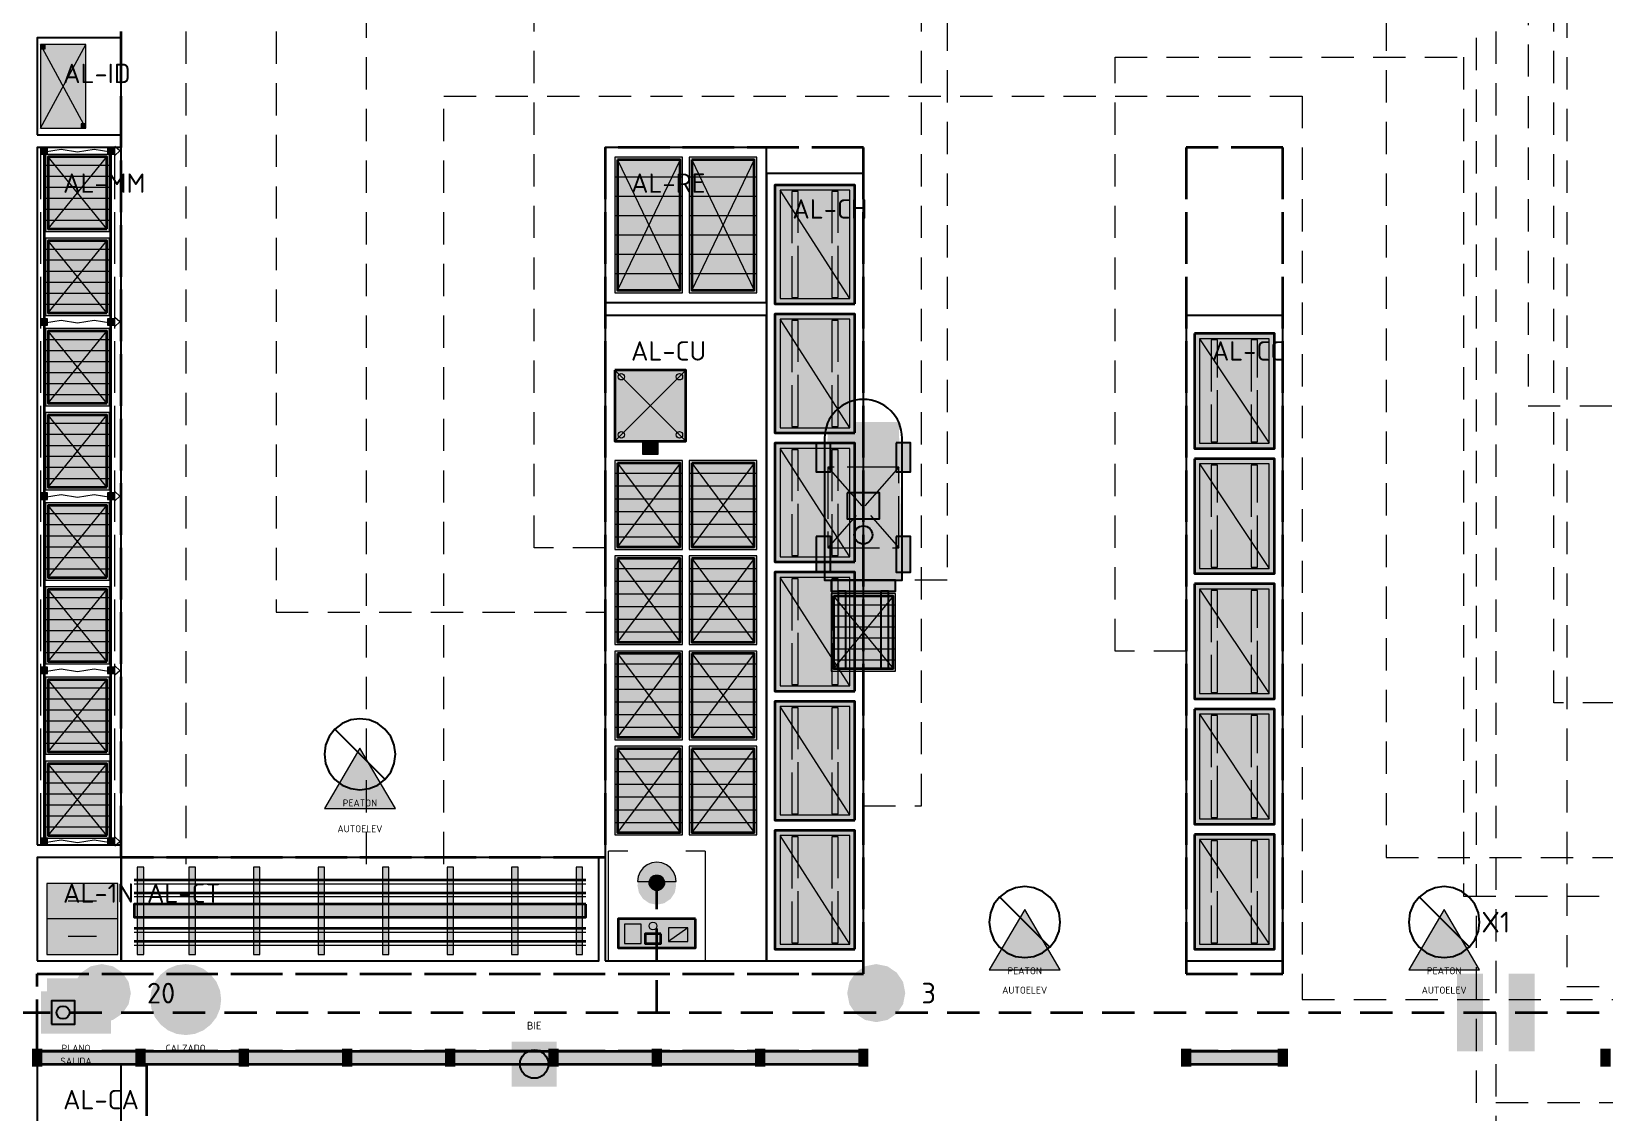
# Model space of a CAD drawing. Header units: millimetres. Extents: x 0 to 1189, y 0 to 841.
# Drawn here: x 236.1 to 357.9, y 593.2 to 677 of the extents above; entities that cross this region are included whole.
import ezdxf
from ezdxf.enums import TextEntityAlignment as Align

# ---------------------------------------------------------------- set-up
doc = ezdxf.new("R2010")
doc.units = ezdxf.units.MM
doc.linetypes.add('FLUJO-TRAZOS', pattern=[4, 2.5, -1.5])
doc.linetypes.add('IRAM-E-TRAZOS', pattern=[5, 4, -1])
for name, color, linetype, lineweight, true_color in [('A-AREA-TRABAJO', 30, 'CONTINUOUS', 13, 0xeb963c), ('A-DEFENSA', 2, 'CONTINUOUS', 35, 0xe6b400), ('A-EQUIPO', 30, 'CONTINUOUS', 35, 0xe67800), ('A-MOBILIARIO', 8, 'CONTINUOUS', 18, 0x50505a), ('A-PASILLO', 2, 'IRAM-E-TRAZOS', 35, 0xd7a500), ('A-SENDA', 2, 'CONTINUOUS', 25, 0xd7a500)]:
    doc.layers.add(name, color=color, linetype=linetype, lineweight=lineweight, true_color=true_color)
for name, color, linetype, lineweight in [('A-EQUIPO-FINO', 8, 'CONTINUOUS', 13), ('A-EQUIPO-OCULTO', 8, 'IRAM-E-TRAZOS', 13), ('A-EQUIPO-RELLENO', 9, 'CONTINUOUS', 13), ('A-OPERARIO', 6, 'CONTINUOUS', 18), ('A-SECTOR', 1, 'CONTINUOUS', 25), ('A-SECTOR-TXT', 1, 'CONTINUOUS', 25), ('A-SEGURIDAD', 1, 'IRAM-E-TRAZOS', 18), ('A-TEXTO', 7, 'CONTINUOUS', 18), ('A-VEHICULO', 40, 'CONTINUOUS', 25), ('F-PERSONAL', 6, 'FLUJO-TRAZOS', 35), ('F-RET', 8, 'FLUJO-TRAZOS', 18), ('S-INCENDIO', 1, 'CONTINUOUS', 25), ('S-SENAL', 7, 'CONTINUOUS', 18)]:
    doc.layers.add(name, color=color, linetype=linetype, lineweight=lineweight)
doc.styles.add('ISO3098', font='isocpeur.ttf')

msp = doc.modelspace()

# ---------------------------------------------------------------- hatches: boundary and pattern name
at = {"layer": 'A-DEFENSA', "true_color": 0x1e1e1e}
h = msp.add_hatch(color=7, dxfattribs=at)
h.dxf.hatch_style = 1
h.paths.add_polyline_path([(236.1, 596.8), (236.9, 596.8), (236.9, 598.2), (236.1, 598.2)])
at = {"layer": 'A-DEFENSA', "true_color": 0xf5c800}
h = msp.add_hatch(color=7, dxfattribs=at)
h.dxf.hatch_style = 1
h.paths.add_polyline_path([(236.5, 597), (300.5, 597), (300.5, 598), (236.5, 598)])
at = {"layer": 'A-DEFENSA', "true_color": 0x1e1e1e}
h = msp.add_hatch(color=7, dxfattribs=at)
h.dxf.hatch_style = 1
h.paths.add_polyline_path([(244.1, 596.8), (244.9, 596.8), (244.9, 598.2), (244.1, 598.2)])
h = msp.add_hatch(color=7, dxfattribs=at)
h.dxf.hatch_style = 1
h.paths.add_polyline_path([(252.1, 596.8), (252.9, 596.8), (252.9, 598.2), (252.1, 598.2)])
h = msp.add_hatch(color=7, dxfattribs=at)
h.dxf.hatch_style = 1
h.paths.add_polyline_path([(260.1, 596.8), (260.9, 596.8), (260.9, 598.2), (260.1, 598.2)])
h = msp.add_hatch(color=7, dxfattribs=at)
h.dxf.hatch_style = 1
h.paths.add_polyline_path([(268.1, 596.8), (268.9, 596.8), (268.9, 598.2), (268.1, 598.2)])
h = msp.add_hatch(color=7, dxfattribs=at)
h.dxf.hatch_style = 1
h.paths.add_polyline_path([(276.1, 596.8), (276.9, 596.8), (276.9, 598.2), (276.1, 598.2)])
h = msp.add_hatch(color=7, dxfattribs=at)
h.dxf.hatch_style = 1
h.paths.add_polyline_path([(284.1, 596.8), (284.9, 596.8), (284.9, 598.2), (284.1, 598.2)])
h = msp.add_hatch(color=7, dxfattribs=at)
h.dxf.hatch_style = 1
h.paths.add_polyline_path([(292.1, 596.8), (292.9, 596.8), (292.9, 598.2), (292.1, 598.2)])
h = msp.add_hatch(color=7, dxfattribs=at)
h.dxf.hatch_style = 1
h.paths.add_polyline_path([(300.1, 596.8), (300.9, 596.8), (300.9, 598.2), (300.1, 598.2)])
h = msp.add_hatch(color=7, dxfattribs=at)
h.dxf.hatch_style = 1
h.paths.add_polyline_path([(325.1, 596.8), (325.9, 596.8), (325.9, 598.2), (325.1, 598.2)])
at = {"layer": 'A-DEFENSA', "true_color": 0xf5c800}
h = msp.add_hatch(color=7, dxfattribs=at)
h.dxf.hatch_style = 1
h.paths.add_polyline_path([(325.5, 597), (333, 597), (333, 598), (325.5, 598)])
at = {"layer": 'A-DEFENSA', "true_color": 0x1e1e1e}
h = msp.add_hatch(color=7, dxfattribs=at)
h.dxf.hatch_style = 1
h.paths.add_polyline_path([(332.6, 596.8), (333.4, 596.8), (333.4, 598.2), (332.6, 598.2)])
h = msp.add_hatch(color=7, dxfattribs=at)
h.dxf.hatch_style = 1
h.paths.add_polyline_path([(357.6, 596.8), (358.4, 596.8), (358.4, 598.2), (357.6, 598.2)])
at = {"layer": 'A-EQUIPO-RELLENO', "true_color": 0xeeeeee}
h = msp.add_hatch(color=7, dxfattribs=at)
h.dxf.hatch_style = 1
h.paths.add_polyline_path([(240.25, 669.5), (240.25, 676), (236.75, 676), (236.75, 669.5)])
at = {"layer": 'A-EQUIPO-RELLENO', "true_color": 0x969ba0}
h = msp.add_hatch(color=7, dxfattribs=at)
h.dxf.hatch_style = 1
h.paths.add_polyline_path([(237.1, 675.65), (237.1, 675.95), (236.8, 675.95), (236.8, 675.65)])
h = msp.add_hatch(color=7, dxfattribs=at)
h.dxf.hatch_style = 1
h.paths.add_polyline_path([(240.2, 669.55), (240.2, 669.85), (239.9, 669.85), (239.9, 669.55)])
h = msp.add_hatch(color=7, dxfattribs=at)
h.dxf.hatch_style = 1
h.paths.add_polyline_path([(237.3, 667.5), (237.3, 668), (236.8, 668), (236.8, 667.5)])
h = msp.add_hatch(color=7, dxfattribs=at)
h.dxf.hatch_style = 1
h.paths.add_polyline_path([(242.45, 667.5), (242.45, 668), (241.95, 668), (241.95, 667.5)])
at = {"layer": 'A-EQUIPO-RELLENO', "true_color": 0xeedec0}
h = msp.add_hatch(color=7, dxfattribs=at)
h.dxf.hatch_style = 1
h.paths.add_polyline_path([(242.1, 661.5), (242.1, 667.48), (237.15, 667.48), (237.15, 661.5)])
h = msp.add_hatch(color=7, dxfattribs=at)
h.dxf.hatch_style = 1
h.paths.add_polyline_path([(281.25, 667.25), (281.25, 656.75), (286.5, 656.75), (286.5, 667.25)])
h = msp.add_hatch(color=7, dxfattribs=at)
h.dxf.hatch_style = 1
h.paths.add_polyline_path([(287, 667.25), (287, 656.75), (292.25, 656.75), (292.25, 667.25)])
at = {"layer": 'A-EQUIPO-RELLENO', "true_color": 0xe8ecf2}
h = msp.add_hatch(color=7, dxfattribs=at)
h.dxf.hatch_style = 1
h.paths.add_polyline_path([(299.85, 655.9), (299.85, 665.1), (293.65, 665.1), (293.65, 655.9)])
at = {"layer": 'A-EQUIPO-RELLENO', "true_color": 0xeedec0}
h = msp.add_hatch(color=7, dxfattribs=at)
h.dxf.hatch_style = 1
h.paths.add_polyline_path([(242.1, 655), (242.1, 660.98), (237.15, 660.98), (237.15, 655)])
at = {"layer": 'A-EQUIPO-RELLENO', "true_color": 0x969ba0}
h = msp.add_hatch(color=7, dxfattribs=at)
h.dxf.hatch_style = 1
h.paths.add_polyline_path([(237.3, 654.25), (237.3, 654.75), (236.8, 654.75), (236.8, 654.25)])
h = msp.add_hatch(color=7, dxfattribs=at)
h.dxf.hatch_style = 1
h.paths.add_polyline_path([(242.45, 654.25), (242.45, 654.75), (241.95, 654.75), (241.95, 654.25)])
at = {"layer": 'A-EQUIPO-RELLENO', "true_color": 0xe8ecf2}
h = msp.add_hatch(color=7, dxfattribs=at)
h.dxf.hatch_style = 1
h.paths.add_polyline_path([(299.85, 645.9), (299.85, 655.1), (293.65, 655.1), (293.65, 645.9)])
at = {"layer": 'A-EQUIPO-RELLENO', "true_color": 0xeedec0}
h = msp.add_hatch(color=7, dxfattribs=at)
h.dxf.hatch_style = 1
h.paths.add_polyline_path([(242.1, 648), (242.1, 653.98), (237.15, 653.98), (237.15, 648)])
at = {"layer": 'A-EQUIPO-RELLENO', "true_color": 0xe8ecf2}
h = msp.add_hatch(color=7, dxfattribs=at)
h.dxf.hatch_style = 1
h.paths.add_polyline_path([(326.15, 653.6), (326.15, 644.7), (332.35, 644.7), (332.35, 653.6)])
at = {"layer": 'A-EQUIPO-RELLENO', "true_color": 0xeeeeee}
h = msp.add_hatch(color=7, dxfattribs=at)
h.dxf.hatch_style = 1
h.paths.add_polyline_path([(281.25, 650.75), (281.25, 645.25), (286.75, 645.25), (286.75, 650.75)])
at = {"layer": 'A-EQUIPO-RELLENO', "true_color": 0xeedec0}
h = msp.add_hatch(color=7, dxfattribs=at)
h.dxf.hatch_style = 1
h.paths.add_polyline_path([(242.1, 641.5), (242.1, 647.48), (237.15, 647.48), (237.15, 641.5)])
at = {"layer": 'A-EQUIPO-RELLENO', "true_color": 0xffe696}
h = msp.add_hatch(color=7, dxfattribs=at)
h.dxf.hatch_style = 1
h.paths.add_polyline_path([(297.75, 646.75), (297.5, 634.5), (303.5, 634.5), (303.25, 646.75)])
at = {"layer": 'A-EQUIPO-RELLENO', "true_color": 0xcdd0d4}
h = msp.add_hatch(color=7, dxfattribs=at)
h.dxf.hatch_style = 1
h.paths.add_polyline_path([(283.4, 645.25), (283.4, 644.25), (284.6, 644.25), (284.6, 645.25)])
at = {"layer": 'A-EQUIPO-RELLENO', "true_color": 0xe8ecf2}
h = msp.add_hatch(color=7, dxfattribs=at)
h.dxf.hatch_style = 1
h.paths.add_polyline_path([(299.85, 635.9), (299.85, 645.1), (293.65, 645.1), (293.65, 635.9)])
at = {"layer": 'A-EQUIPO-RELLENO', "true_color": 0x3c3c3c}
h = msp.add_hatch(color=7, dxfattribs=at)
h.dxf.hatch_style = 1
h.paths.add_polyline_path([(296.85, 645.12), (296.85, 642.88), (297.95, 642.88), (297.95, 645.12)])
h = msp.add_hatch(color=7, dxfattribs=at)
h.dxf.hatch_style = 1
h.paths.add_polyline_path([(303.05, 645.12), (303.05, 642.88), (304.15, 642.88), (304.15, 645.12)])
at = {"layer": 'A-EQUIPO-RELLENO', "true_color": 0xeedec0}
h = msp.add_hatch(color=7, dxfattribs=at)
h.dxf.hatch_style = 1
h.paths.add_polyline_path([(281.25, 643.75), (281.25, 636.88), (286.5, 636.88), (286.5, 643.75)])
h = msp.add_hatch(color=7, dxfattribs=at)
h.dxf.hatch_style = 1
h.paths.add_polyline_path([(287, 643.75), (287, 636.88), (292.25, 636.88), (292.25, 643.75)])
at = {"layer": 'A-EQUIPO-RELLENO', "true_color": 0xe8ecf2}
h = msp.add_hatch(color=7, dxfattribs=at)
h.dxf.hatch_style = 1
h.paths.add_polyline_path([(326.15, 643.9), (326.15, 635), (332.35, 635), (332.35, 643.9)])
at = {"layer": 'A-EQUIPO-RELLENO', "true_color": 0x969ba0}
h = msp.add_hatch(color=7, dxfattribs=at)
h.dxf.hatch_style = 1
h.paths.add_polyline_path([(237.3, 640.75), (237.3, 641.25), (236.8, 641.25), (236.8, 640.75)])
h = msp.add_hatch(color=7, dxfattribs=at)
h.dxf.hatch_style = 1
h.paths.add_polyline_path([(242.45, 640.75), (242.45, 641.25), (241.95, 641.25), (241.95, 640.75)])
at = {"layer": 'A-EQUIPO-RELLENO', "true_color": 0xeedec0}
h = msp.add_hatch(color=7, dxfattribs=at)
h.dxf.hatch_style = 1
h.paths.add_polyline_path([(242.1, 634.5), (242.1, 640.47), (237.15, 640.47), (237.15, 634.5)])
at = {"layer": 'A-EQUIPO-RELLENO', "true_color": 0x3c3c3c}
h = msp.add_hatch(color=7, dxfattribs=at)
h.dxf.hatch_style = 1
h.paths.add_polyline_path([(296.85, 637.88), (296.85, 635.12), (297.95, 635.12), (297.95, 637.88)])
h = msp.add_hatch(color=7, dxfattribs=at)
h.dxf.hatch_style = 1
h.paths.add_polyline_path([(303.05, 637.88), (303.05, 635.12), (304.15, 635.12), (304.15, 637.88)])
at = {"layer": 'A-EQUIPO-RELLENO', "true_color": 0xeedec0}
h = msp.add_hatch(color=7, dxfattribs=at)
h.dxf.hatch_style = 1
h.paths.add_polyline_path([(281.25, 636.38), (281.25, 629.5), (286.5, 629.5), (286.5, 636.38)])
h = msp.add_hatch(color=7, dxfattribs=at)
h.dxf.hatch_style = 1
h.paths.add_polyline_path([(287, 636.38), (287, 629.5), (292.25, 629.5), (292.25, 636.38)])
at = {"layer": 'A-EQUIPO-RELLENO', "true_color": 0xe8ecf2}
h = msp.add_hatch(color=7, dxfattribs=at)
h.dxf.hatch_style = 1
h.paths.add_polyline_path([(299.85, 625.9), (299.85, 635.1), (293.65, 635.1), (293.65, 625.9)])
at = {"layer": 'A-EQUIPO-RELLENO', "true_color": 0xeedec0}
h = msp.add_hatch(color=7, dxfattribs=at)
h.dxf.hatch_style = 1
h.paths.add_polyline_path([(242.1, 628), (242.1, 633.97), (237.15, 633.97), (237.15, 628)])
at = {"layer": 'A-EQUIPO-RELLENO', "true_color": 0x969ba0}
h = msp.add_hatch(color=7, dxfattribs=at)
h.dxf.hatch_style = 1
h.paths.add_polyline_path([(298, 634.5), (298, 633.65), (303, 633.65), (303, 634.5)])
at = {"layer": 'A-EQUIPO-RELLENO', "true_color": 0xe8ecf2}
h = msp.add_hatch(color=7, dxfattribs=at)
h.dxf.hatch_style = 1
h.paths.add_polyline_path([(326.15, 634.2), (326.15, 625.3), (332.35, 625.3), (332.35, 634.2)])
at = {"layer": 'A-EQUIPO-RELLENO', "true_color": 0xeedec0}
h = msp.add_hatch(color=7, dxfattribs=at)
h.dxf.hatch_style = 1
h.paths.add_polyline_path([(298, 633.45), (298, 627.45), (303, 627.45), (303, 633.45)])
at = {"layer": 'A-EQUIPO-RELLENO', "true_color": 0x969ba0}
h = msp.add_hatch(color=7, dxfattribs=at)
h.dxf.hatch_style = 1
h.paths.add_polyline_path([(298.55, 633.65), (298.55, 627.65), (299.15, 627.65), (299.15, 633.65)])
h = msp.add_hatch(color=7, dxfattribs=at)
h.dxf.hatch_style = 1
h.paths.add_polyline_path([(301.85, 633.65), (301.85, 627.65), (302.45, 627.65), (302.45, 633.65)])
at = {"layer": 'A-EQUIPO-RELLENO', "true_color": 0xeedec0}
h = msp.add_hatch(color=7, dxfattribs=at)
h.dxf.hatch_style = 1
h.paths.add_polyline_path([(281.25, 629), (281.25, 622.12), (286.5, 622.12), (286.5, 629)])
h = msp.add_hatch(color=7, dxfattribs=at)
h.dxf.hatch_style = 1
h.paths.add_polyline_path([(287, 629), (287, 622.12), (292.25, 622.12), (292.25, 629)])
at = {"layer": 'A-EQUIPO-RELLENO', "true_color": 0x969ba0}
h = msp.add_hatch(color=7, dxfattribs=at)
h.dxf.hatch_style = 1
h.paths.add_polyline_path([(237.3, 627.25), (237.3, 627.75), (236.8, 627.75), (236.8, 627.25)])
h = msp.add_hatch(color=7, dxfattribs=at)
h.dxf.hatch_style = 1
h.paths.add_polyline_path([(242.45, 627.25), (242.45, 627.75), (241.95, 627.75), (241.95, 627.25)])
at = {"layer": 'A-EQUIPO-RELLENO', "true_color": 0xeedec0}
h = msp.add_hatch(color=7, dxfattribs=at)
h.dxf.hatch_style = 1
h.paths.add_polyline_path([(242.1, 621), (242.1, 626.98), (237.15, 626.98), (237.15, 621)])
at = {"layer": 'A-EQUIPO-RELLENO', "true_color": 0xe8ecf2}
h = msp.add_hatch(color=7, dxfattribs=at)
h.dxf.hatch_style = 1
h.paths.add_polyline_path([(299.85, 615.9), (299.85, 625.1), (293.65, 625.1), (293.65, 615.9)])
h = msp.add_hatch(color=7, dxfattribs=at)
h.dxf.hatch_style = 1
h.paths.add_polyline_path([(326.15, 624.5), (326.15, 615.6), (332.35, 615.6), (332.35, 624.5)])
at = {"layer": 'A-EQUIPO-RELLENO', "true_color": 0xeedec0}
h = msp.add_hatch(color=7, dxfattribs=at)
h.dxf.hatch_style = 1
h.paths.add_polyline_path([(281.25, 621.62), (281.25, 614.75), (286.5, 614.75), (286.5, 621.62)])
h = msp.add_hatch(color=7, dxfattribs=at)
h.dxf.hatch_style = 1
h.paths.add_polyline_path([(287, 621.62), (287, 614.75), (292.25, 614.75), (292.25, 621.62)])
h = msp.add_hatch(color=7, dxfattribs=at)
h.dxf.hatch_style = 1
h.paths.add_polyline_path([(242.1, 614.5), (242.1, 620.47), (237.15, 620.47), (237.15, 614.5)])
at = {"layer": 'A-EQUIPO-RELLENO', "true_color": 0x969ba0}
h = msp.add_hatch(color=7, dxfattribs=at)
h.dxf.hatch_style = 1
h.paths.add_polyline_path([(237.3, 614), (237.3, 614.5), (236.8, 614.5), (236.8, 614)])
h = msp.add_hatch(color=7, dxfattribs=at)
h.dxf.hatch_style = 1
h.paths.add_polyline_path([(242.45, 614), (242.45, 614.5), (241.95, 614.5), (241.95, 614)])
at = {"layer": 'A-EQUIPO-RELLENO', "true_color": 0xe8ecf2}
h = msp.add_hatch(color=7, dxfattribs=at)
h.dxf.hatch_style = 1
h.paths.add_polyline_path([(299.85, 605.9), (299.85, 615.1), (293.65, 615.1), (293.65, 605.9)])
h = msp.add_hatch(color=7, dxfattribs=at)
h.dxf.hatch_style = 1
h.paths.add_polyline_path([(326.15, 614.8), (326.15, 605.9), (332.35, 605.9), (332.35, 614.8)])
at = {"layer": 'A-EQUIPO-RELLENO', "true_color": 0xcdd0d4}
h = msp.add_hatch(color=7, dxfattribs=at)
h.dxf.hatch_style = 1
h.paths.add_polyline_path([(244.75, 612.25), (244.25, 612.25), (244.25, 605.5), (244.75, 605.5)])
h = msp.add_hatch(color=7, dxfattribs=at)
h.dxf.hatch_style = 1
h.paths.add_polyline_path([(248.75, 612.25), (248.25, 612.25), (248.25, 605.5), (248.75, 605.5)])
h = msp.add_hatch(color=7, dxfattribs=at)
h.dxf.hatch_style = 1
h.paths.add_polyline_path([(253.75, 612.25), (253.25, 612.25), (253.25, 605.5), (253.75, 605.5)])
h = msp.add_hatch(color=7, dxfattribs=at)
h.dxf.hatch_style = 1
h.paths.add_polyline_path([(258.75, 612.25), (258.25, 612.25), (258.25, 605.5), (258.75, 605.5)])
h = msp.add_hatch(color=7, dxfattribs=at)
h.dxf.hatch_style = 1
h.paths.add_polyline_path([(263.75, 612.25), (263.25, 612.25), (263.25, 605.5), (263.75, 605.5)])
h = msp.add_hatch(color=7, dxfattribs=at)
h.dxf.hatch_style = 1
h.paths.add_polyline_path([(268.75, 612.25), (268.25, 612.25), (268.25, 605.5), (268.75, 605.5)])
h = msp.add_hatch(color=7, dxfattribs=at)
h.dxf.hatch_style = 1
h.paths.add_polyline_path([(273.75, 612.25), (273.25, 612.25), (273.25, 605.5), (273.75, 605.5)])
h = msp.add_hatch(color=7, dxfattribs=at)
h.dxf.hatch_style = 1
h.paths.add_polyline_path([(278.75, 612.25), (278.25, 612.25), (278.25, 605.5), (278.75, 605.5)])
at = {"layer": 'A-EQUIPO-RELLENO', "true_color": 0xfae1f5}
h = msp.add_hatch(color=7, dxfattribs=at)
h.dxf.hatch_style = 1
h.paths.add_polyline_path([(286, 611.15), (285.95, 611.54), (285.8, 611.9), (285.56, 612.21), (285.25, 612.45), (284.89, 612.6), (284.5, 612.65), (284.11, 612.6), (283.75, 612.45), (283.44, 612.21), (283.2, 611.9), (283.05, 611.54), (283, 611.15), (286, 611.15)])
at = {"layer": 'A-EQUIPO-RELLENO', "true_color": 0xfad73c}
h = msp.add_hatch(color=7, dxfattribs=at)
h.dxf.hatch_style = 1
h.paths.add_polyline_path([(242.75, 605.5), (242.75, 611), (237.25, 611), (237.25, 605.5)])
at = {"layer": 'A-EQUIPO-RELLENO', "true_color": 0xffffff}
h = msp.add_hatch(color=7, dxfattribs=at)
h.dxf.hatch_style = 1
h.paths.add_polyline_path([(283.9, 611.05), (283.92, 610.89), (283.98, 610.75), (284.08, 610.63), (284.2, 610.53), (284.34, 610.47), (284.5, 610.45), (284.66, 610.47), (284.8, 610.53), (284.92, 610.63), (285.02, 610.75), (285.08, 610.89), (285.1, 611.05), (285.08, 611.21), (285.02, 611.35), (284.92, 611.47), (284.8, 611.57), (284.66, 611.63), (284.5, 611.65), (284.34, 611.63), (284.2, 611.57), (284.08, 611.47), (283.98, 611.35), (283.92, 611.21)])
at = {"layer": 'A-EQUIPO-RELLENO', "true_color": 0x969ba0}
h = msp.add_hatch(color=7, dxfattribs=at)
h.dxf.hatch_style = 1
h.paths.add_polyline_path([(279, 609.38), (244, 609.38), (244, 608.38), (279, 608.38)])
at = {"layer": 'A-EQUIPO-RELLENO', "true_color": 0xeedec0}
h = msp.add_hatch(color=7, dxfattribs=at)
h.dxf.hatch_style = 1
h.paths.add_polyline_path([(287.5, 608.25), (281.5, 608.25), (281.5, 606), (287.5, 606)])
at = {"layer": 'A-SENDA', "true_color": 0xd7a500}
h = msp.add_hatch(color=7, dxfattribs=at)
h.dxf.hatch_style = 1
h.paths.add_polyline_path([(346.5, 598), (348.5, 598), (348.5, 604), (346.5, 604)])
h = msp.add_hatch(color=7, dxfattribs=at)
h.dxf.hatch_style = 1
h.paths.add_polyline_path([(350.5, 598), (352.5, 598), (352.5, 604), (350.5, 604)])
at = {"layer": 'F-PERSONAL', "true_color": 0xc800aa}
h = msp.add_hatch(color=7, dxfattribs=at)
h.dxf.hatch_style = 1
h.paths.add_polyline_path([(286, 610.85), (285.89, 611.42), (285.56, 611.91), (285.07, 612.24), (284.5, 612.35), (283.93, 612.24), (283.44, 611.91), (283.11, 611.42), (283, 610.85), (283.11, 610.28), (283.44, 609.79), (283.93, 609.46), (284.5, 609.35), (285.07, 609.46), (285.56, 609.79), (285.89, 610.28)])
at = {"layer": 'S-INCENDIO', "true_color": 0xd20000}
h = msp.add_hatch(color=7, dxfattribs=at)
h.dxf.hatch_style = 1
h.paths.add_polyline_path([(243.75, 602.5), (243.58, 603.36), (243.09, 604.09), (242.36, 604.58), (241.5, 604.75), (240.64, 604.58), (239.91, 604.09), (239.42, 603.36), (239.25, 602.5), (239.42, 601.64), (239.91, 600.91), (240.64, 600.42), (241.5, 600.25), (242.36, 600.42), (243.09, 600.91), (243.58, 601.64)])
h = msp.add_hatch(color=7, dxfattribs=at)
h.dxf.hatch_style = 1
h.paths.add_polyline_path([(303.75, 602.5), (303.58, 603.36), (303.09, 604.09), (302.36, 604.58), (301.5, 604.75), (300.64, 604.58), (299.91, 604.09), (299.42, 603.36), (299.25, 602.5), (299.42, 601.64), (299.91, 600.91), (300.64, 600.42), (301.5, 600.25), (302.36, 600.42), (303.09, 600.91), (303.58, 601.64)])
at = {"layer": 'S-INCENDIO', "true_color": 0xc81414}
h = msp.add_hatch(color=7, dxfattribs=at)
h.dxf.hatch_style = 1
h.paths.add_polyline_path([(273.25, 595.25), (276.75, 595.25), (276.75, 598.75), (273.25, 598.75)])
at = {"layer": 'S-SENAL', "true_color": 0xfac800}
h = msp.add_hatch(color=7, dxfattribs=at)
h.dxf.hatch_style = 1
h.paths.add_polyline_path([(258.75, 616.8), (264.25, 616.8), (261.5, 621.47)])
h = msp.add_hatch(color=7, dxfattribs=at)
h.dxf.hatch_style = 1
h.paths.add_polyline_path([(310.25, 604.3), (315.75, 604.3), (313, 608.97)])
h = msp.add_hatch(color=7, dxfattribs=at)
h.dxf.hatch_style = 1
h.paths.add_polyline_path([(342.75, 604.3), (348.25, 604.3), (345.5, 608.97)])
at = {"layer": 'S-SENAL', "true_color": 0x005aaa}
h = msp.add_hatch(color=7, dxfattribs=at)
h.dxf.hatch_style = 1
h.paths.add_polyline_path([(250.75, 602), (250.66, 602.71), (250.38, 603.38), (249.94, 603.94), (249.38, 604.38), (248.71, 604.66), (248, 604.75), (247.29, 604.66), (246.62, 604.38), (246.06, 603.94), (245.62, 603.38), (245.34, 602.71), (245.25, 602), (245.34, 601.29), (245.62, 600.62), (246.06, 600.06), (246.62, 599.62), (247.29, 599.34), (248, 599.25), (248.71, 599.34), (249.38, 599.62), (249.94, 600.06), (250.38, 600.62), (250.66, 601.29)])
at = {"layer": 'S-SENAL', "true_color": 0x008c46}
h = msp.add_hatch(color=7, dxfattribs=at)
h.dxf.hatch_style = 1
h.paths.add_polyline_path([(237.25, 600.35), (241.75, 600.35), (241.75, 603.65), (237.25, 603.65)])
h = msp.add_hatch(color=7, dxfattribs=at)
h.dxf.hatch_style = 1
h.paths.add_polyline_path([(236.8, 599.35), (242.2, 599.35), (242.2, 602.65), (236.8, 602.65)])

# ---------------------------------------------------------------- linework, layer by layer
at = {"layer": 'A-AREA-TRABAJO'}
for p, q in [((282.25, 613.5), (280.75, 613.5)), ((288.25, 613.5), (286.75, 613.5))]:
    msp.add_line(p, q, dxfattribs=at)
msp.add_lwpolyline([(288.25, 613.5), (288.25, 605), (280.75, 605), (280.75, 613.5)], dxfattribs=at)
at = {"layer": 'A-DEFENSA'}
for p, q in [((236.5, 598), (300.5, 598)), ((325.5, 598), (333, 598)), ((236.5, 597), (300.5, 597)), ((325.5, 597), (333, 597))]:
    msp.add_line(p, q, dxfattribs=at)
at = {"layer": 'A-EQUIPO'}
for p, q in [((237.05, 614), (237.05, 668)), ((242.2, 614), (242.2, 668)), ((279, 611.25), (244, 611.25)), ((279, 610.25), (244, 610.25)), ((279, 607.5), (244, 607.5)), ((279, 606.5), (244, 606.5))]:
    msp.add_line(p, q, dxfattribs=at)
for points in [[(241.9, 661.7), (241.9, 667.28), (237.35, 667.28), (237.35, 661.7)], [(281.45, 667.05), (281.45, 656.95), (286.3, 656.95), (286.3, 667.05)], [(287.2, 667.05), (287.2, 656.95), (292.05, 656.95), (292.05, 667.05)], [(299.85, 655.9), (299.85, 665.1), (293.65, 665.1), (293.65, 655.9)], [(241.9, 655.2), (241.9, 660.77), (237.35, 660.77), (237.35, 655.2)], [(299.85, 645.9), (299.85, 655.1), (293.65, 655.1), (293.65, 645.9)], [(241.9, 648.2), (241.9, 653.78), (237.35, 653.78), (237.35, 648.2)], [(326.15, 653.6), (326.15, 644.7), (332.35, 644.7), (332.35, 653.6)], [(281.25, 650.75), (281.25, 645.25), (286.75, 645.25), (286.75, 650.75)], [(241.9, 641.7), (241.9, 647.28), (237.35, 647.28), (237.35, 641.7)], [(299.85, 635.9), (299.85, 645.1), (293.65, 645.1), (293.65, 635.9)], [(281.45, 643.55), (281.45, 637.08), (286.3, 637.08), (286.3, 643.55)], [(287.2, 643.55), (287.2, 637.08), (292.05, 637.08), (292.05, 643.55)], [(326.15, 643.9), (326.15, 635), (332.35, 635), (332.35, 643.9)], [(241.9, 634.7), (241.9, 640.27), (237.35, 640.27), (237.35, 634.7)], [(281.45, 636.17), (281.45, 629.7), (286.3, 629.7), (286.3, 636.17)], [(287.2, 636.17), (287.2, 629.7), (292.05, 629.7), (292.05, 636.17)], [(299.85, 625.9), (299.85, 635.1), (293.65, 635.1), (293.65, 625.9)], [(241.9, 628.2), (241.9, 633.78), (237.35, 633.78), (237.35, 628.2)], [(326.15, 634.2), (326.15, 625.3), (332.35, 625.3), (332.35, 634.2)], [(298.2, 633.25), (298.2, 627.65), (302.8, 627.65), (302.8, 633.25)], [(281.45, 628.8), (281.45, 622.33), (286.3, 622.33), (286.3, 628.8)], [(287.2, 628.8), (287.2, 622.33), (292.05, 622.33), (292.05, 628.8)], [(241.9, 621.2), (241.9, 626.77), (237.35, 626.77), (237.35, 621.2)], [(299.85, 615.9), (299.85, 625.1), (293.65, 625.1), (293.65, 615.9)], [(326.15, 624.5), (326.15, 615.6), (332.35, 615.6), (332.35, 624.5)], [(281.45, 621.42), (281.45, 614.95), (286.3, 614.95), (286.3, 621.42)], [(287.2, 621.42), (287.2, 614.95), (292.05, 614.95), (292.05, 621.42)], [(241.9, 614.7), (241.9, 620.27), (237.35, 620.27), (237.35, 614.7)], [(299.85, 605.9), (299.85, 615.1), (293.65, 615.1), (293.65, 605.9)], [(326.15, 614.8), (326.15, 605.9), (332.35, 605.9), (332.35, 614.8)], [(279, 609.38), (244, 609.38), (244, 608.38), (279, 608.38)], [(287.5, 608.25), (281.5, 608.25), (281.5, 606), (287.5, 606)], [(284.8, 607.1), (283.6, 607.1), (283.6, 606.35), (284.8, 606.35)]]:
    msp.add_lwpolyline(points, close=True, dxfattribs=at)
at = {"layer": 'A-EQUIPO-FINO'}
for p, q in [((240.25, 669.5), (236.75, 676)), ((236.75, 669.5), (240.25, 676)), ((241.9, 661.7), (237.35, 667.28)), ((237.35, 661.7), (241.9, 667.28)), ((281.45, 667.05), (286.3, 656.95)), ((286.3, 667.05), (281.45, 656.95)), ((287.2, 667.05), (292.05, 656.95)), ((292.05, 667.05), (287.2, 656.95)), ((242.1, 666.62), (237.15, 666.62)), ((242.1, 665.77), (237.15, 665.77)), ((281.25, 665.75), (286.5, 665.75)), ((287, 665.75), (292.25, 665.75)), ((242.1, 664.91), (237.15, 664.91)), ((281.25, 664.25), (286.5, 664.25)), ((287, 664.25), (292.25, 664.25)), ((299.45, 656.3), (294.05, 664.7)), ((242.1, 664.06), (237.15, 664.06)), ((242.1, 663.21), (237.15, 663.21)), ((242.1, 662.35), (237.15, 662.35)), ((281.25, 662.75), (286.5, 662.75)), ((287, 662.75), (292.25, 662.75)), ((241.9, 655.2), (237.35, 660.77)), ((237.35, 655.2), (241.9, 660.77)), ((281.25, 661.25), (286.5, 661.25)), ((287, 661.25), (292.25, 661.25)), ((242.1, 660.12), (237.15, 660.12)), ((281.25, 659.75), (286.5, 659.75)), ((287, 659.75), (292.25, 659.75)), ((242.1, 659.27), (237.15, 659.27)), ((242.1, 658.41), (237.15, 658.41)), ((281.25, 658.25), (286.5, 658.25)), ((287, 658.25), (292.25, 658.25)), ((242.1, 657.56), (237.15, 657.56)), ((242.1, 656.71), (237.15, 656.71)), ((242.1, 655.85), (237.15, 655.85)), ((299.45, 646.3), (294.05, 654.7)), ((241.9, 648.2), (237.35, 653.78)), ((237.35, 648.2), (241.9, 653.78)), ((242.1, 653.12), (237.15, 653.12)), ((242.1, 652.27), (237.15, 652.27)), ((326.55, 653.2), (331.95, 645.1)), ((242.1, 651.41), (237.15, 651.41)), ((242.1, 650.56), (237.15, 650.56)), ((242.1, 649.71), (237.15, 649.71)), ((281.25, 650.75), (286.75, 645.25)), ((286.75, 650.75), (281.25, 645.25)), ((242.1, 648.85), (237.15, 648.85)), ((241.9, 641.7), (237.35, 647.28)), ((237.35, 641.7), (241.9, 647.28)), ((242.1, 646.62), (237.15, 646.62)), ((242.1, 645.77), (237.15, 645.77)), ((242.1, 644.91), (237.15, 644.91)), ((242.1, 644.06), (237.15, 644.06)), ((281.45, 643.55), (286.3, 637.08)), ((286.3, 643.55), (281.45, 637.08)), ((287.2, 643.55), (292.05, 637.08)), ((292.05, 643.55), (287.2, 637.08)), ((299.45, 636.3), (294.05, 644.7)), ((326.55, 643.5), (331.95, 635.4)), ((242.1, 643.21), (237.15, 643.21)), ((242.1, 642.35), (237.15, 642.35)), ((281.25, 642.77), (286.5, 642.77)), ((287, 642.77), (292.25, 642.77)), ((281.25, 641.79), (286.5, 641.79)), ((287, 641.79), (292.25, 641.79)), ((241.9, 634.7), (237.35, 640.27)), ((237.35, 634.7), (241.9, 640.27)), ((281.25, 640.8), (286.5, 640.8)), ((287, 640.8), (292.25, 640.8)), ((242.1, 639.62), (237.15, 639.62)), ((242.1, 638.77), (237.15, 638.77)), ((281.25, 639.82), (286.5, 639.82)), ((281.25, 638.84), (286.5, 638.84)), ((287, 639.82), (292.25, 639.82)), ((287, 638.84), (292.25, 638.84)), ((242.1, 637.91), (237.15, 637.91)), ((281.25, 637.86), (286.5, 637.86)), ((287, 637.86), (292.25, 637.86)), ((242.1, 637.06), (237.15, 637.06)), ((242.1, 636.21), (237.15, 636.21)), ((242.1, 635.35), (237.15, 635.35)), ((281.25, 635.39), (286.5, 635.39)), ((281.45, 636.17), (286.3, 629.7)), ((286.3, 636.17), (281.45, 629.7)), ((287, 635.39), (292.25, 635.39)), ((287.2, 636.17), (292.05, 629.7)), ((292.05, 636.17), (287.2, 629.7)), ((241.9, 628.2), (237.35, 633.78)), ((237.35, 628.2), (241.9, 633.78)), ((281.25, 634.41), (286.5, 634.41)), ((287, 634.41), (292.25, 634.41)), ((299.45, 626.3), (294.05, 634.7)), ((326.55, 633.8), (331.95, 625.7)), ((242.1, 633.12), (237.15, 633.12)), ((281.25, 633.43), (286.5, 633.43)), ((287, 633.43), (292.25, 633.43)), ((298, 632.59), (303, 632.59)), ((298.2, 633.25), (302.8, 627.65)), ((302.8, 633.25), (298.2, 627.65)), ((242.1, 632.27), (237.15, 632.27)), ((242.1, 631.41), (237.15, 631.41)), ((281.25, 632.45), (286.5, 632.45)), ((281.25, 631.46), (286.5, 631.46)), ((287, 632.45), (292.25, 632.45)), ((287, 631.46), (292.25, 631.46)), ((298, 631.74), (303, 631.74)), ((242.1, 630.56), (237.15, 630.56)), ((281.25, 630.48), (286.5, 630.48)), ((287, 630.48), (292.25, 630.48)), ((298, 630.88), (303, 630.88)), ((242.1, 629.71), (237.15, 629.71)), ((298, 630.02), (303, 630.02)), ((298, 629.16), (303, 629.16)), ((242.1, 628.85), (237.15, 628.85)), ((281.25, 628.02), (286.5, 628.02)), ((281.45, 628.8), (286.3, 622.33)), ((286.3, 628.8), (281.45, 622.33)), ((287, 628.02), (292.25, 628.02)), ((287.2, 628.8), (292.05, 622.33)), ((292.05, 628.8), (287.2, 622.33)), ((298, 628.31), (303, 628.31)), ((241.9, 621.2), (237.35, 626.77)), ((237.35, 621.2), (241.9, 626.77)), ((281.25, 627.04), (286.5, 627.04)), ((287, 627.04), (292.25, 627.04)), ((242.1, 626.12), (237.15, 626.12)), ((242.1, 625.27), (237.15, 625.27)), ((281.25, 626.05), (286.5, 626.05)), ((287, 626.05), (292.25, 626.05)), ((242.1, 624.41), (237.15, 624.41)), ((281.25, 625.07), (286.5, 625.07)), ((281.25, 624.09), (286.5, 624.09)), ((287, 625.07), (292.25, 625.07)), ((287, 624.09), (292.25, 624.09)), ((299.45, 616.3), (294.05, 624.7)), ((326.55, 624.1), (331.95, 616)), ((242.1, 623.56), (237.15, 623.56)), ((281.25, 623.11), (286.5, 623.11)), ((287, 623.11), (292.25, 623.11)), ((242.1, 622.71), (237.15, 622.71)), ((242.1, 621.85), (237.15, 621.85)), ((281.25, 620.64), (286.5, 620.64)), ((281.45, 621.42), (286.3, 614.95)), ((286.3, 621.42), (281.45, 614.95)), ((287, 620.64), (292.25, 620.64)), ((287.2, 621.42), (292.05, 614.95)), ((292.05, 621.42), (287.2, 614.95)), ((242.1, 619.62), (237.15, 619.62)), ((241.9, 614.7), (237.35, 620.27)), ((237.35, 614.7), (241.9, 620.27)), ((281.25, 619.66), (286.5, 619.66)), ((287, 619.66), (292.25, 619.66)), ((242.1, 618.77), (237.15, 618.77)), ((242.1, 617.91), (237.15, 617.91)), ((281.25, 618.68), (286.5, 618.68)), ((287, 618.68), (292.25, 618.68)), ((242.1, 617.06), (237.15, 617.06)), ((281.25, 617.7), (286.5, 617.7)), ((281.25, 616.71), (286.5, 616.71)), ((287, 617.7), (292.25, 617.7)), ((287, 616.71), (292.25, 616.71)), ((242.1, 616.21), (237.15, 616.21)), ((281.25, 615.73), (286.5, 615.73)), ((287, 615.73), (292.25, 615.73)), ((242.1, 615.35), (237.15, 615.35)), ((299.45, 606.3), (294.05, 614.7)), ((326.55, 614.4), (331.95, 606.3)), ((279, 610.95), (244, 610.95)), ((241.1, 609.62), (238.9, 609.62)), ((279, 609.95), (244, 609.95)), ((279, 607.2), (244, 607.2)), ((286.9, 607.55), (285.4, 606.5)), ((241.1, 606.88), (238.9, 606.88)), ((279, 606.2), (244, 606.2))]:
    msp.add_line(p, q, dxfattribs=at)
for points in [[(240.25, 669.5), (240.25, 676), (236.75, 676), (236.75, 669.5)], [(237.1, 675.65), (237.1, 675.95), (236.8, 675.95), (236.8, 675.65)], [(240.2, 669.55), (240.2, 669.85), (239.9, 669.85), (239.9, 669.55)], [(237.3, 667.5), (237.3, 668), (236.8, 668), (236.8, 667.5)], [(242.45, 667.5), (242.45, 668), (241.95, 668), (241.95, 667.5)], [(242.1, 661.5), (242.1, 667.48), (237.15, 667.48), (237.15, 661.5)], [(281.25, 667.25), (281.25, 656.75), (286.5, 656.75), (286.5, 667.25)], [(287, 667.25), (287, 656.75), (292.25, 656.75), (292.25, 667.25)], [(299.45, 656.3), (299.45, 664.7), (294.05, 664.7), (294.05, 656.3)], [(242.1, 655), (242.1, 660.98), (237.15, 660.98), (237.15, 655)], [(237.3, 654.25), (237.3, 654.75), (236.8, 654.75), (236.8, 654.25)], [(242.45, 654.25), (242.45, 654.75), (241.95, 654.75), (241.95, 654.25)], [(299.45, 646.3), (299.45, 654.7), (294.05, 654.7), (294.05, 646.3)], [(242.1, 648), (242.1, 653.98), (237.15, 653.98), (237.15, 648)], [(326.55, 653.2), (326.55, 645.1), (331.95, 645.1), (331.95, 653.2)], [(242.1, 641.5), (242.1, 647.48), (237.15, 647.48), (237.15, 641.5)], [(283.4, 645.25), (283.4, 644.25), (284.6, 644.25), (284.6, 645.25)], [(281.25, 643.75), (281.25, 636.88), (286.5, 636.88), (286.5, 643.75)], [(287, 643.75), (287, 636.88), (292.25, 636.88), (292.25, 643.75)], [(299.45, 636.3), (299.45, 644.7), (294.05, 644.7), (294.05, 636.3)], [(326.55, 643.5), (326.55, 635.4), (331.95, 635.4), (331.95, 643.5)], [(237.3, 640.75), (237.3, 641.25), (236.8, 641.25), (236.8, 640.75)], [(242.45, 640.75), (242.45, 641.25), (241.95, 641.25), (241.95, 640.75)], [(242.1, 634.5), (242.1, 640.47), (237.15, 640.47), (237.15, 634.5)], [(281.25, 636.38), (281.25, 629.5), (286.5, 629.5), (286.5, 636.38)], [(287, 636.38), (287, 629.5), (292.25, 629.5), (292.25, 636.38)], [(242.1, 628), (242.1, 633.97), (237.15, 633.97), (237.15, 628)], [(299.45, 626.3), (299.45, 634.7), (294.05, 634.7), (294.05, 626.3)], [(326.55, 633.8), (326.55, 625.7), (331.95, 625.7), (331.95, 633.8)], [(298, 633.45), (298, 627.45), (303, 627.45), (303, 633.45)], [(281.25, 629), (281.25, 622.12), (286.5, 622.12), (286.5, 629)], [(287, 629), (287, 622.12), (292.25, 622.12), (292.25, 629)], [(237.3, 627.25), (237.3, 627.75), (236.8, 627.75), (236.8, 627.25)], [(242.45, 627.25), (242.45, 627.75), (241.95, 627.75), (241.95, 627.25)], [(242.1, 621), (242.1, 626.98), (237.15, 626.98), (237.15, 621)], [(299.45, 616.3), (299.45, 624.7), (294.05, 624.7), (294.05, 616.3)], [(326.55, 624.1), (326.55, 616), (331.95, 616), (331.95, 624.1)], [(281.25, 621.62), (281.25, 614.75), (286.5, 614.75), (286.5, 621.62)], [(287, 621.62), (287, 614.75), (292.25, 614.75), (292.25, 621.62)], [(242.1, 614.5), (242.1, 620.47), (237.15, 620.47), (237.15, 614.5)], [(237.3, 614), (237.3, 614.5), (236.8, 614.5), (236.8, 614)], [(242.45, 614), (242.45, 614.5), (241.95, 614.5), (241.95, 614)], [(299.45, 606.3), (299.45, 614.7), (294.05, 614.7), (294.05, 606.3)], [(326.55, 614.4), (326.55, 606.3), (331.95, 606.3), (331.95, 614.4)], [(244.75, 612.25), (244.25, 612.25), (244.25, 605.5), (244.75, 605.5)], [(248.75, 612.25), (248.25, 612.25), (248.25, 605.5), (248.75, 605.5)], [(253.75, 612.25), (253.25, 612.25), (253.25, 605.5), (253.75, 605.5)], [(258.75, 612.25), (258.25, 612.25), (258.25, 605.5), (258.75, 605.5)], [(263.75, 612.25), (263.25, 612.25), (263.25, 605.5), (263.75, 605.5)], [(268.75, 612.25), (268.25, 612.25), (268.25, 605.5), (268.75, 605.5)], [(273.75, 612.25), (273.25, 612.25), (273.25, 605.5), (273.75, 605.5)], [(278.75, 612.25), (278.25, 612.25), (278.25, 605.5), (278.75, 605.5)], [(283.3, 607.85), (282, 607.85), (282, 606.35), (283.3, 606.35)], [(286.9, 607.55), (285.4, 607.55), (285.4, 606.5), (286.9, 606.5)]]:
    msp.add_lwpolyline(points, close=True, dxfattribs=at)
for points in [[(242.2, 667.65), (240.91, 667.85), (239.62, 667.65), (238.34, 667.85), (237.05, 667.65)], [(242.2, 654.4), (240.91, 654.6), (239.62, 654.4), (238.34, 654.6), (237.05, 654.4)], [(242.2, 640.9), (240.91, 641.1), (239.62, 640.9), (238.34, 641.1), (237.05, 640.9)], [(242.2, 627.4), (240.91, 627.6), (239.62, 627.4), (238.34, 627.6), (237.05, 627.4)], [(242.2, 614.15), (240.91, 614.35), (239.62, 614.15), (238.34, 614.35), (237.05, 614.15)]]:
    msp.add_lwpolyline(points, dxfattribs=at)
for centre, radius in [((281.75, 650.25), 0.25), ((286.25, 650.25), 0.25), ((281.75, 645.75), 0.25), ((286.25, 645.75), 0.25), ((284.2, 607.7), 0.3)]:
    msp.add_circle(centre, radius, dxfattribs=at)
at = {"layer": 'A-EQUIPO-OCULTO'}
for p, q in [((297.75, 643.25), (303.25, 637)), ((303.25, 643.25), (297.75, 637))]:
    msp.add_line(p, q, dxfattribs=at)
for points in [[(242.5, 614), (242.5, 668), (236.75, 668), (236.75, 614)], [(295.45, 656.4), (295.45, 664.6), (294.95, 664.6), (294.95, 656.4)], [(298.55, 656.4), (298.55, 664.6), (298.05, 664.6), (298.05, 656.4)], [(295.45, 646.4), (295.45, 654.6), (294.95, 654.6), (294.95, 646.4)], [(298.55, 646.4), (298.55, 654.6), (298.05, 654.6), (298.05, 646.4)], [(327.45, 653.1), (327.45, 645.2), (327.95, 645.2), (327.95, 653.1)], [(330.55, 653.1), (330.55, 645.2), (331.05, 645.2), (331.05, 653.1)], [(295.45, 636.4), (295.45, 644.6), (294.95, 644.6), (294.95, 636.4)], [(298.55, 636.4), (298.55, 644.6), (298.05, 644.6), (298.05, 636.4)], [(297.75, 643.25), (297.75, 637), (303.25, 637), (303.25, 643.25)], [(327.45, 643.4), (327.45, 635.5), (327.95, 635.5), (327.95, 643.4)], [(330.55, 643.4), (330.55, 635.5), (331.05, 635.5), (331.05, 643.4)], [(295.45, 626.4), (295.45, 634.6), (294.95, 634.6), (294.95, 626.4)], [(298.55, 626.4), (298.55, 634.6), (298.05, 634.6), (298.05, 626.4)], [(327.45, 633.7), (327.45, 625.8), (327.95, 625.8), (327.95, 633.7)], [(330.55, 633.7), (330.55, 625.8), (331.05, 625.8), (331.05, 633.7)], [(295.45, 616.4), (295.45, 624.6), (294.95, 624.6), (294.95, 616.4)], [(298.55, 616.4), (298.55, 624.6), (298.05, 624.6), (298.05, 616.4)], [(327.45, 624), (327.45, 616.1), (327.95, 616.1), (327.95, 624)], [(330.55, 624), (330.55, 616.1), (331.05, 616.1), (331.05, 624)], [(295.45, 606.4), (295.45, 614.6), (294.95, 614.6), (294.95, 606.4)], [(298.55, 606.4), (298.55, 614.6), (298.05, 614.6), (298.05, 606.4)], [(327.45, 614.3), (327.45, 606.4), (327.95, 606.4), (327.95, 614.3)], [(330.55, 614.3), (330.55, 606.4), (331.05, 606.4), (331.05, 614.3)]]:
    msp.add_lwpolyline(points, close=True, dxfattribs=at)
at = {"layer": 'A-MOBILIARIO'}
msp.add_line((242.75, 608.25), (237.25, 608.25), dxfattribs=at)
msp.add_lwpolyline([(242.75, 605.5), (242.75, 611), (237.25, 611), (237.25, 605.5)], close=True, dxfattribs=at)
at = {"layer": 'A-OPERARIO'}
msp.add_lwpolyline([(286, 611.15), (285.95, 611.54), (285.8, 611.9), (285.56, 612.21), (285.25, 612.45), (284.89, 612.6), (284.5, 612.65), (284.11, 612.6), (283.75, 612.45), (283.44, 612.21), (283.2, 611.9), (283.05, 611.54), (283, 611.15)], close=True, dxfattribs=at)
msp.add_circle((284.5, 611.05), 0.6, dxfattribs=at)
at = {"layer": 'A-PASILLO'}
for p, q in [((243, 613), (243, 700)), ((300.5, 668), (280.5, 668)), ((280.5, 668), (280.5, 613)), ((300.5, 604), (300.5, 668)), ((333, 668), (325.5, 668)), ((325.5, 668), (325.5, 604)), ((333, 604), (333, 668)), ((280.5, 613), (243, 613)), ((236.5, 598), (236.5, 604)), ((236.5, 604), (300.5, 604)), ((325.5, 604), (333, 604)), ((300.5, 598), (236.5, 598)), ((300.5, 597), (300.5, 598)), ((333, 598), (325.5, 598)), ((325.5, 598), (325.5, 597)), ((333, 597), (333, 598)), ((245, 578), (245, 597)), ((245, 597), (300.5, 597)), ((325.5, 597), (333, 597))]:
    msp.add_line(p, q, dxfattribs=at)
at = {"layer": 'A-SECTOR'}
for points in [[(236.5, 669), (243, 669), (243, 676.5), (236.5, 676.5)], [(236.5, 614), (243, 614), (243, 668), (236.5, 668)], [(280.5, 656), (293, 656), (293, 668), (280.5, 668)], [(293, 605), (300.5, 605), (300.5, 666), (293, 666)], [(280.5, 605), (293, 605), (293, 655), (280.5, 655)], [(325.5, 605), (333, 605), (333, 655), (325.5, 655)], [(236.5, 605), (243, 605), (243, 613), (236.5, 613)], [(243, 605), (280, 605), (280, 613), (243, 613)], [(236.5, 578.5), (243, 578.5), (243, 597), (236.5, 597)]]:
    msp.add_lwpolyline(points, close=True, dxfattribs=at)
at = {"layer": 'A-SEGURIDAD'}
for points in [[(242.5, 667.4), (242.9, 667.75), (242.5, 668.1)], [(242.5, 654.15), (242.9, 654.5), (242.5, 654.85)], [(242.5, 640.65), (242.9, 641), (242.5, 641.35)], [(242.5, 627.15), (242.9, 627.5), (242.5, 627.85)], [(242.5, 613.9), (242.9, 614.25), (242.5, 614.6)]]:
    msp.add_lwpolyline(points, dxfattribs=at)
at = {"layer": 'A-VEHICULO'}
for points in [[(296.85, 645.12), (296.85, 642.88), (297.95, 642.88), (297.95, 645.12)], [(303.05, 645.12), (303.05, 642.88), (304.15, 642.88), (304.15, 645.12)], [(299.25, 641.25), (299.25, 639.25), (301.75, 639.25), (301.75, 641.25)], [(296.85, 637.88), (296.85, 635.12), (297.95, 635.12), (297.95, 637.88)], [(303.05, 637.88), (303.05, 635.12), (304.15, 635.12), (304.15, 637.88)], [(298, 634.5), (298, 633.65), (303, 633.65), (303, 634.5)], [(298.55, 633.65), (298.55, 627.65), (299.15, 627.65), (299.15, 633.65)], [(301.85, 633.65), (301.85, 627.65), (302.45, 627.65), (302.45, 633.65)]]:
    msp.add_lwpolyline(points, close=True, dxfattribs=at)
msp.add_lwpolyline([(297.5, 645.5), (297.5, 634.5), (303.5, 634.5), (303.5, 645.5)], dxfattribs=at)
msp.add_circle((300.5, 638), 0.7, dxfattribs=at)
msp.add_arc((300.5, 645.5), 3, 360, 540, dxfattribs=at)
at = {"layer": 'F-PERSONAL'}
for points in [[(284.5, 601), (284.5, 610.85)], [(235, 601), (415, 601)]]:
    msp.add_lwpolyline(points, dxfattribs=at)
at = {"layer": 'F-RET'}
for points in [[(248, 742), (248, 701), (248, 612.5)], [(255, 742), (255, 701), (255, 632), (280.5, 632)], [(271, 742), (271, 701), (271, 685), (349.5, 685), (349.5, 582), (487, 582), (487, 497), (520, 497), (520, 505)], [(388, 606.5), (388, 594), (348, 594), (348, 688), (246, 688), (246, 701), (229, 713)], [(358.75, 625), (354, 625), (354, 686), (251, 686), (251, 701), (229, 711)], [(344.5, 693.5), (344.5, 687), (355, 687), (355, 603), (423, 603), (423, 653.75), (546.5, 653.75), (546.5, 647)], [(280.5, 637), (275, 637), (275, 682), (307, 682), (307, 634.5), (300.5, 634.5)], [(262, 612.5), (262, 680), (352, 680), (352, 648), (358.75, 648)], [(300.5, 617), (305, 617), (305, 678), (341, 678), (341, 613), (359, 613)], [(325.5, 629), (320, 629), (320, 675), (347, 675), (347, 610), (359, 610)], [(268, 612.5), (268, 672), (334.5, 672), (334.5, 602), (555, 602), (555, 605.25)]]:
    msp.add_lwpolyline(points, dxfattribs=at)
at = {"layer": 'S-INCENDIO'}
for p, q in [((259.57, 622.92), (263.43, 619.07)), ((311.08, 609.93), (314.93, 606.08)), ((343.58, 609.93), (347.43, 606.08))]:
    msp.add_line(p, q, dxfattribs=at)
for points in [[(264.25, 621), (264.16, 621.71), (263.88, 622.38), (263.44, 622.94), (262.88, 623.38), (262.21, 623.66), (261.5, 623.75), (260.79, 623.66), (260.12, 623.38), (259.56, 622.94), (259.12, 622.38), (258.84, 621.71), (258.75, 621), (258.84, 620.29), (259.12, 619.62), (259.56, 619.06), (260.12, 618.62), (260.79, 618.34), (261.5, 618.25), (262.21, 618.34), (262.88, 618.62), (263.44, 619.06), (263.88, 619.62), (264.16, 620.29)], [(315.75, 608), (315.66, 608.71), (315.38, 609.38), (314.94, 609.94), (314.38, 610.38), (313.71, 610.66), (313, 610.75), (312.29, 610.66), (311.62, 610.38), (311.06, 609.94), (310.62, 609.38), (310.34, 608.71), (310.25, 608), (310.34, 607.29), (310.62, 606.62), (311.06, 606.06), (311.62, 605.62), (312.29, 605.34), (313, 605.25), (313.71, 605.34), (314.38, 605.62), (314.94, 606.06), (315.38, 606.62), (315.66, 607.29)], [(348.25, 608), (348.16, 608.71), (347.88, 609.38), (347.44, 609.94), (346.88, 610.38), (346.21, 610.66), (345.5, 610.75), (344.79, 610.66), (344.12, 610.38), (343.56, 609.94), (343.12, 609.38), (342.84, 608.71), (342.75, 608), (342.84, 607.29), (343.12, 606.62), (343.56, 606.06), (344.12, 605.62), (344.79, 605.34), (345.5, 605.25), (346.21, 605.34), (346.88, 605.62), (347.44, 606.06), (347.88, 606.62), (348.16, 607.29)], [(237.6, 600.1), (239.4, 600.1), (239.4, 601.9), (237.6, 601.9)]]:
    msp.add_lwpolyline(points, close=True, dxfattribs=at)
for centre, radius in [((238.5, 601), 0.5), ((275, 597), 1.1)]:
    msp.add_circle(centre, radius, dxfattribs=at)
at = {"layer": 'S-SENAL'}
for points in [[(258.75, 616.8), (264.25, 616.8), (261.5, 621.47)], [(310.25, 604.3), (315.75, 604.3), (313, 608.97)], [(342.75, 604.3), (348.25, 604.3), (345.5, 608.97)]]:
    msp.add_lwpolyline(points, close=True, dxfattribs=at)

# ---------------------------------------------------------------- texts
at = {"layer": 'A-SECTOR-TXT', "style": 'ISO3098'}
for s, p in [('AL-ID', (238.5, 674.5)), ('AL-MM', (238.5, 666)), ('AL-RE', (282.5, 666)), ('AL-CH', (295, 664)), ('AL-CU', (282.5, 653)), ('AL-CC', (327.5, 653)), ('AL-1N', (238.5, 611)), ('AL-CT', (245, 611)), ('AL-CA', (238.5, 595))]:
    msp.add_text(s, height=1.5, dxfattribs=at).set_placement(p, align=Align.TOP_LEFT)
at = {"layer": 'A-TEXTO', "style": 'ISO3098'}
msp.add_text('X1', height=1.6, dxfattribs=at).set_placement((349.5, 608), align=Align.MIDDLE_CENTER)
at = {"layer": 'S-INCENDIO', "style": 'ISO3098'}
for s, p in [('20', (245, 602.5)), ('3', (305, 602.5))]:
    msp.add_text(s, height=1.6, dxfattribs=at).set_placement(p, align=Align.MIDDLE_LEFT)
msp.add_text('BIE', height=0.6, dxfattribs=at).set_placement((275, 599.5), align=Align.BOTTOM_CENTER)
at = {"layer": 'S-SENAL', "style": 'ISO3098'}
for s, p in [('PEATON', (261.5, 617.5)), ('AUTOELEV', (261.5, 615.5)), ('PEATON', (313, 604.5)), ('PEATON', (345.5, 604.5)), ('AUTOELEV', (313, 603)), ('AUTOELEV', (345.5, 603)), ('PLANO', (239.5, 598.5)), ('CALZADO', (248, 598.5)), ('SALIDA', (239.5, 597.5))]:
    msp.add_text(s, height=0.54, dxfattribs=at).set_placement(p, align=Align.TOP_CENTER)

doc.saveas('drawing.dxf')
